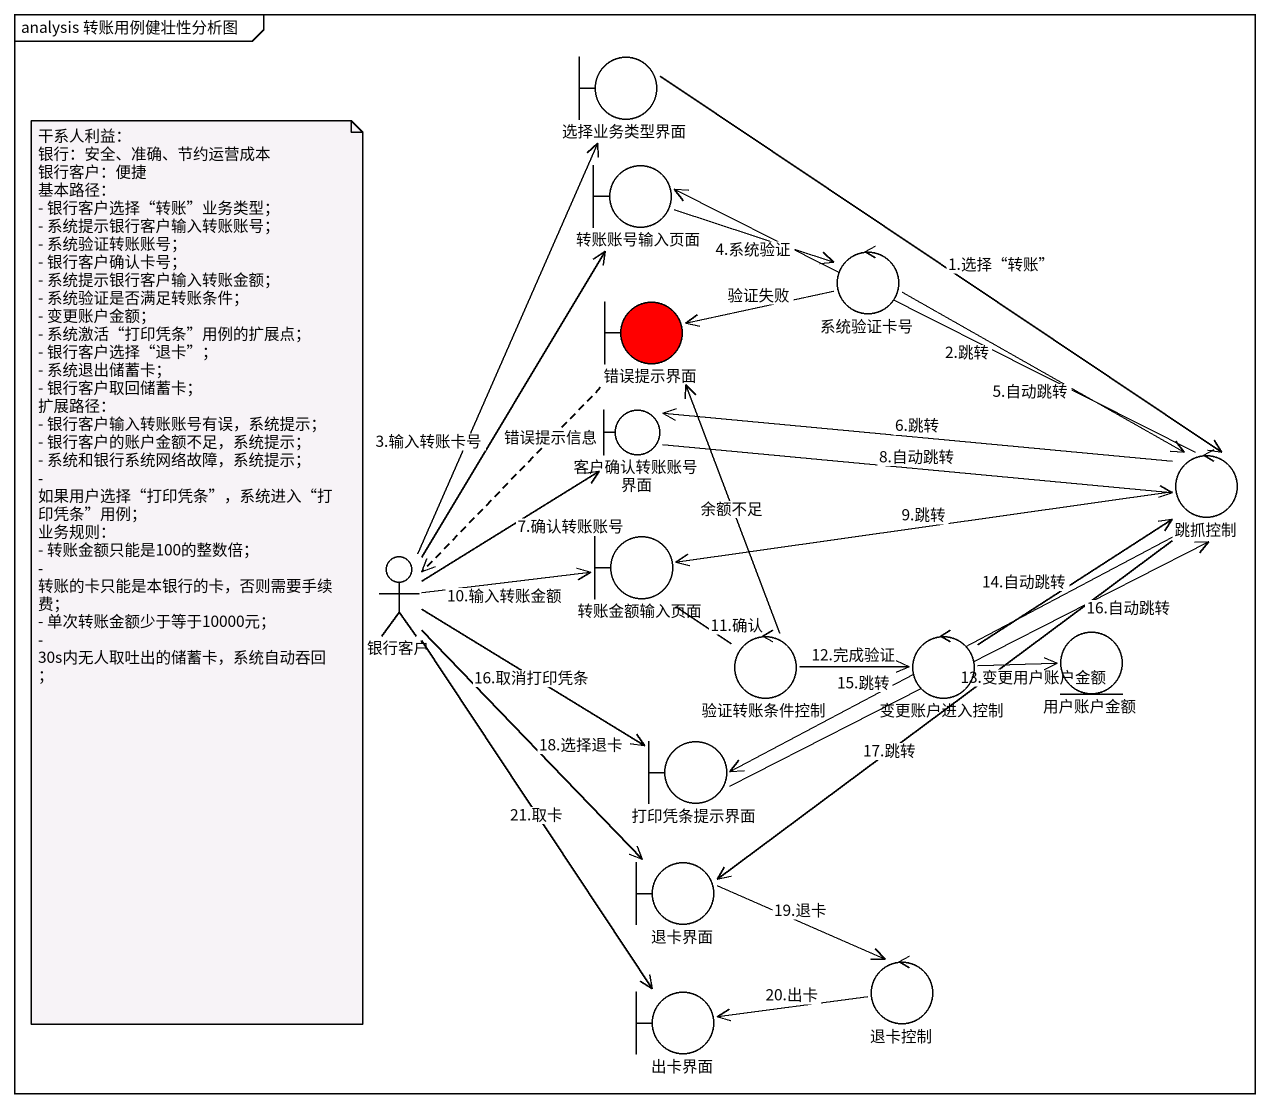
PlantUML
@startuml
mainframe analysis 转账用例健壮性分析图
boundary 选择业务类型界面
boundary 转账账号输入页面
control 系统验证卡号
boundary 错误提示界面 #FF0000
boundary 客户确认转账账号界面
control 跳抓控制
boundary 转账金额输入页面
actor 银行客户
control 验证转账条件控制
control 变更账户进入控制
entity 用户账户金额
boundary 打印凭条提示界面
boundary 退卡界面
control 退卡控制
boundary 出卡界面
选择业务类型界面 --> 跳抓控制 : 1.选择“转账”
转账账号输入页面 -right-> 系统验证卡号 : 4.系统验证
系统验证卡号 -left-> 错误提示界面 : 验证失败
系统验证卡号 --> 跳抓控制 : 5.自动跳转
错误提示界面 ..> 银行客户 : 错误提示信息
客户确认转账账号界面 -right-> 跳抓控制 : 8.自动跳转
跳抓控制 -left-> 转账账号输入页面 : 2.跳转
跳抓控制 -left-> 客户确认转账账号界面 : 6.跳转
跳抓控制 -left-> 转账金额输入页面 : 9.跳转
跳抓控制 -left-> 打印凭条提示界面 : 15.跳转
跳抓控制 --> 退卡界面 : 17.跳转
转账金额输入页面 -- 验证转账条件控制 : 11.确认
银行客户 -up-> 选择业务类型界面
银行客户 -up-> 转账账号输入页面 : 3.输入转账卡号
银行客户 -up-> 客户确认转账账号界面 : 7.确认转账账号
银行客户 -right-> 转账金额输入页面 : 10.输入转账金额
银行客户 -right-> 打印凭条提示界面 : 16.取消打印凭条
银行客户 --> 退卡界面 : 18.选择退卡
银行客户 --> 出卡界面 : 21.取卡
验证转账条件控制 -up-> 错误提示界面 : 余额不足
验证转账条件控制 -right-> 变更账户进入控制 : 12.完成验证
变更账户进入控制 -up-> 跳抓控制 : 14.自动跳转
变更账户进入控制 -right-> 用户账户金额 : 13.变更用户账户金额
打印凭条提示界面 -right-> 跳抓控制 : 16.自动跳转
退卡界面 -right-> 退卡控制 : 19.退卡
退卡控制 -left-> 出卡界面 : 20.出卡
note as N1
  干系人利益：
  银行：安全、准确、节约运营成本
  银行客户：便捷
  基本路径：
  - 银行客户选择“转账”业务类型；
  - 系统提示银行客户输入转账账号；
  - 系统验证转账账号；
  - 银行客户确认卡号；
  - 系统提示银行客户输入转账金额；
  - 系统验证是否满足转账条件；
  - 变更账户金额；
  - 系统激活“打印凭条”用例的扩展点；
  - 银行客户选择“退卡”；
  - 系统退出储蓄卡；
  - 银行客户取回储蓄卡；
  扩展路径：
  - 银行客户输入转账账号有误，系统提示；
  - 银行客户的账户金额不足，系统提示；
  - 系统和银行系统网络故障，系统提示；
  - 如果用户选择“打印凭条”，系统进入“打印凭条”用例；
  业务规则：
  - 转账金额只能是100的整数倍；
  - 转账的卡只能是本银行的卡，否则需要手续费；
  - 单次转账金额少于等于10000元；
  - 30s内无人取吐出的储蓄卡，系统自动吞回；
end note
@enduml
